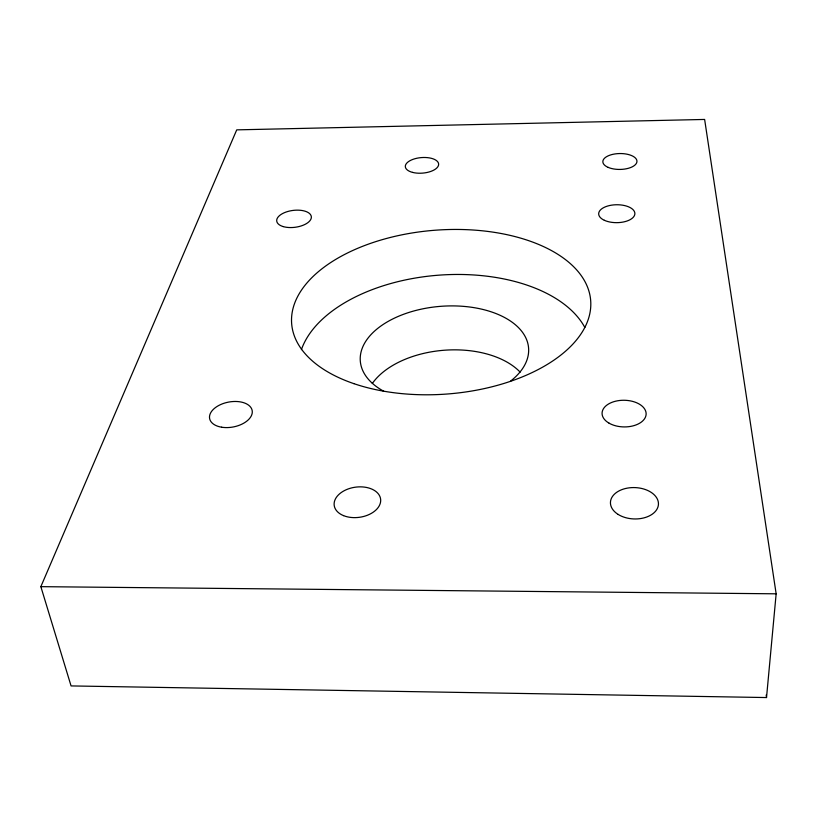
<?xml version="1.0" encoding="UTF-8"?>
<svg xmlns="http://www.w3.org/2000/svg" width="817" height="817" viewBox="0 0 817 817"><rect width="100%" height="100%" fill="white"/><g stroke="black" fill="none" stroke-linecap="round" stroke-linejoin="round"><path stroke-width="1.23" d="M766.52 697.555L776.15 593.816L704.632 119.445L236.726 129.862L40.85 586.657L71.069 685.923L766.52 697.555L766.183 695.032M40.85 586.657L776.15 593.816M372.317 383.479A82.578 49.388 -4.4 0 1 444.111 350.248A82.578 49.388 -4.4 0 1 520.133 372.113M383.602 391.169A84.396 48.346 -4.4 0 1 383.387 324.308A84.396 48.346 -4.4 0 1 499.555 315.056A84.396 48.346 -4.4 0 1 510.645 381.059M301.422 349.605A146.621 84.171 -4.4 0 1 438.065 275.227A146.621 84.171 -4.4 0 1 584.849 327.494M353.955 383.673A149.95 82.109 -4.4 0 0 590.088 312.217A149.95 82.109 -4.4 0 0 379.476 240.474A149.95 82.109 -4.4 0 0 353.955 383.673M221.621 427.209A21.65 12.653 -10.7 0 0 252.239 410.961A21.65 12.653 -10.7 0 0 218.823 405.446A21.65 12.653 -10.7 0 0 221.621 427.209M283.162 226.575A17.443 8.497 -7.3 0 0 311.154 218.507A17.443 8.497 -7.3 0 0 287.737 211.501A17.443 8.497 -7.3 0 0 283.162 226.575M609.063 423.165A22.028 13.327 1 0 0 645.563 416.844A22.028 13.327 1 0 0 617.693 400.769A22.028 13.327 1 0 0 609.063 423.165M604.345 220.294A18.097 8.956 -0.5 0 0 634.39 215.657A18.097 8.956 -0.5 0 0 611.627 205.149A18.097 8.956 -0.5 0 0 604.345 220.294M618.173 514.444A24.02 15.686 2.2 0 0 657.869 507.224A24.02 15.686 2.2 0 0 627.303 488.127A24.02 15.686 2.2 0 0 618.173 514.444M343.548 515.629A23.417 15.196 -7.9 0 0 380.548 502.128A23.417 15.196 -7.9 0 0 348.134 488.964A23.417 15.196 -7.9 0 0 343.548 515.629M608.185 167.393A17.055 7.945 -0.8 0 0 636.484 163.165A17.055 7.945 -0.8 0 0 615.007 153.933A17.055 7.945 -0.8 0 0 608.185 167.393M412.503 172.377A16.708 7.792 -4.6 0 0 438.586 164.963A16.708 7.792 -4.6 0 0 414.852 158.743A16.708 7.792 -4.6 0 0 412.503 172.377"/></g></svg>
